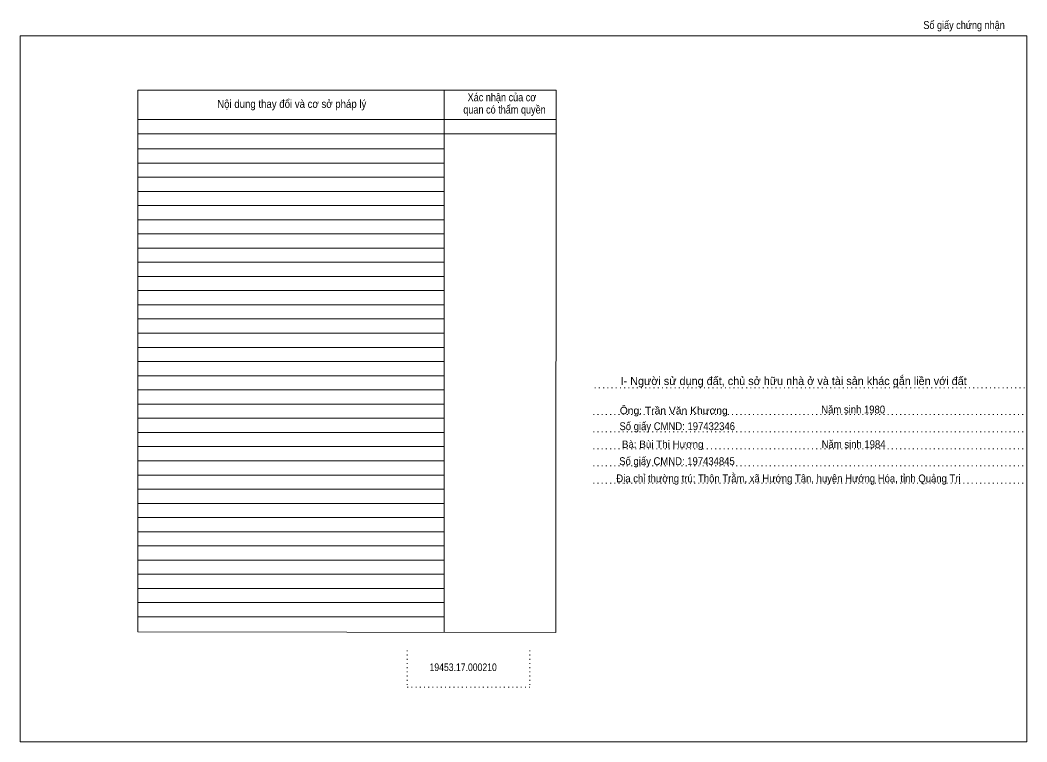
# Model space of a CAD drawing. Header units: metres. Extents: x 547905 to 548743, y 1842704 to 1842936.
# Drawn here: x 547905.2 to 548192.4, y 1842730 to 1842936.1 of the extents above; entities that cross this region are included whole.
import ezdxf
from ezdxf.enums import TextEntityAlignment as Align

# ---------------------------------------------------------------- set-up
doc = ezdxf.new("R2010")
doc.units = ezdxf.units.M
doc.header["$LTSCALE"] = 0.8
doc.linetypes.add('DOTTED', pattern=[1.5, 0.3, -1.2])
doc.layers.add('1', color=7, linetype='DOTTED', lineweight=13)
doc.layers.add('17', color=7, linetype='Continuous', lineweight=13)

msp = doc.modelspace()

# ---------------------------------------------------------------- linework, layer by layer
at = {"layer": '1'}
for p, q in [((548069.13, 1842831.06), (548192.41, 1842831.06)), ((548068.72, 1842823.48), (548191.99, 1842823.48)), ((548068.72, 1842818.58), (548191.99, 1842818.58)), ((548068.72, 1842813.68), (548191.99, 1842813.68)), ((548068.72, 1842808.8), (548191.99, 1842808.8)), ((548068.72, 1842803.88), (548191.99, 1842803.88)), ((548015.62, 1842756.12), (548015.62, 1842745.6)), ((548050.59, 1842756.12), (548050.59, 1842745.6)), ((548015.62, 1842745.6), (548050.59, 1842745.6))]:
    msp.add_line(p, q, dxfattribs=at)
at = {"layer": '1', "linetype": 'Continuous'}
for points in [[(547905.15, 1842730.01), (548192.43, 1842730.01), (548192.43, 1842931.61), (547905.15, 1842931.61)], [(547905.15, 1842931.61), (548192.43, 1842931.61), (548192.43, 1842730.01), (547905.15, 1842730.01)], [(547905.15, 1842730.01), (548192.43, 1842730.01), (548192.43, 1842931.61), (547905.15, 1842931.61)]]:
    msp.add_lwpolyline(points, close=True, dxfattribs=at)
at = {"layer": '17'}
for p, q in [((548058.12, 1842916.14), (547938.75, 1842916.14)), ((547938.75, 1842916.14), (547938.75, 1842761.41)), ((548026.15, 1842916.14), (548026.19, 1842761.3)), ((548058.12, 1842907.69), (547938.9, 1842907.69)), ((548058.12, 1842903.65), (547938.9, 1842903.65)), ((548026.15, 1842899.36), (547938.73, 1842899.36)), ((548026.15, 1842895.3), (547938.73, 1842895.3)), ((548026.15, 1842895.3), (547938.75, 1842895.3)), ((548026.15, 1842891.26), (547938.75, 1842891.26)), ((548026.15, 1842887.21), (547938.75, 1842887.21)), ((548026.15, 1842883.15), (547938.75, 1842883.15)), ((548026.15, 1842879.11), (547938.75, 1842879.11)), ((548026.15, 1842875.06), (547938.75, 1842875.06)), ((548026.16, 1842871), (547938.75, 1842871)), ((548026.16, 1842866.97), (547938.75, 1842866.97)), ((548026.16, 1842862.91), (547938.75, 1842862.91)), ((548026.18, 1842858.86), (547938.75, 1842858.86)), ((548026.18, 1842854.82), (547938.75, 1842854.82)), ((548026.18, 1842850.76), (547938.75, 1842850.76)), ((548026.18, 1842846.71), (547938.75, 1842846.71)), ((548026.18, 1842842.66), (547938.75, 1842842.66)), ((548026.18, 1842838.6), (547938.75, 1842838.6)), ((548026.18, 1842834.57), (547938.75, 1842834.57)), ((548026.18, 1842830.51), (547938.75, 1842830.51)), ((548026.18, 1842826.47), (547938.75, 1842826.47)), ((548026.18, 1842822.42), (547938.75, 1842822.42)), ((548026.18, 1842818.36), (547938.75, 1842818.36)), ((548026.19, 1842814.31), (547938.75, 1842814.31)), ((548026.19, 1842810.27), (547938.75, 1842810.27)), ((548026.19, 1842806.21), (547938.75, 1842806.21)), ((548026.19, 1842802.16), (547938.75, 1842802.16)), ((548026.2, 1842798.12), (547938.75, 1842798.12)), ((548026.2, 1842794.06), (547938.75, 1842794.06)), ((548026.2, 1842790.02), (547938.75, 1842790.02)), ((548026.2, 1842785.96), (547938.75, 1842785.96)), ((548026.2, 1842781.92), (547938.75, 1842781.92)), ((548026.2, 1842777.87), (547938.75, 1842777.87)), ((548026.2, 1842773.81), (547938.75, 1842773.81)), ((548026.2, 1842769.77), (547938.75, 1842769.77)), ((548026.2, 1842765.72), (547938.75, 1842765.72))]:
    msp.add_line(p, q, dxfattribs=at)
msp.add_lwpolyline([(548058.12, 1842916.14), (548058.06, 1842761.25), (547938.75, 1842761.41)], dxfattribs=at)

# ---------------------------------------------------------------- texts
for s, height, width, p in [('Số giấy chứng nhận', 2.283, 0.85, (548174.51, 1842933.55)), ('Nội dung thay đổi và cơ sở pháp lý', 2.283, 0.9, (547982.66, 1842911.04)), ('Nội dung thay đổi và cơ sở pháp lý', 2.283, 0.9, (547982.66, 1842911.04)), ('Xác nhận của cơ', 2.283, 0.85, (548042.635, 1842912.92)), ('Xác nhận của cơ', 2.283, 0.85, (548042.635, 1842912.92)), (' quan có thẩm quyền', 2.283, 0.85, (548043.01, 1842909.42)), (' quan có thẩm quyền', 2.283, 0.85, (548043.01, 1842909.42)), ('Ông: Trần Văn Khương', 2.09, 1.05, (548091.665, 1842823.59)), ('Năm sinh 1980', 2.25, 0.9, (548142.865, 1842823.79)), ('Số giấy CMND: 197432346', 2.25, 0.9, (548092.655, 1842819.02)), ('Năm sinh 1984', 2.25, 0.9, (548142.985, 1842813.88)), ('Số giấy CMND: 197434845', 2.25, 0.9, (548092.59, 1842809.04)), ('Địa chỉ thường trú: Thôn Trằm, xã Hướng Tân, huyện Hướng Hóa, tỉnh Quảng Trị', 2.25, 0.9, (548124.395, 1842804.12)), ('19453.17.000210', 2.17, 0.85, (548031.575, 1842750.24))]:
    msp.add_text(s, height=height, dxfattribs=dict(at, width=width)).set_placement(p, align=Align.CENTER)
for s, height, p in [('I- Người sử dụng đất, chủ sở hữu nhà ở và tài sản khác gắn liền với đất', 2.314, (548125.875, 1842831.91)), ('Bà: Bùi Thị Hương', 2.09, (548088.515, 1842813.97))]:
    msp.add_text(s, height=height, dxfattribs=at).set_placement(p, align=Align.CENTER)

doc.saveas('drawing.dxf')
